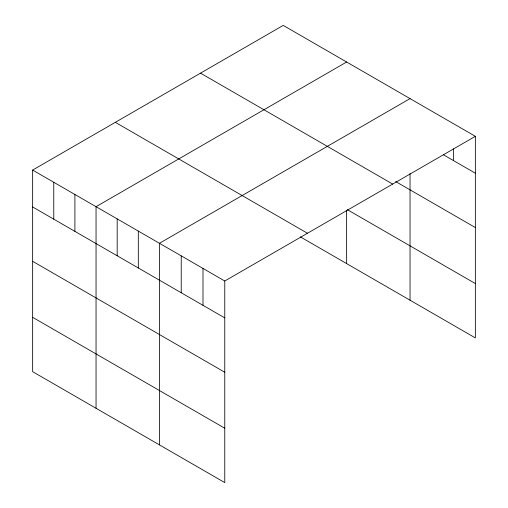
<?xml version="1.0" encoding="UTF-8"?>
<svg xmlns="http://www.w3.org/2000/svg" width="508" height="508" viewBox="0 0 508 508"><rect width="100%" height="100%" fill="white"/><g stroke="black" fill="none" stroke-linecap="round" stroke-linejoin="round"><path stroke-width="0.76" d="M475.361 136.328L224.771 281.007L224.771 482.6L32.639 371.672L32.639 170.078L283.229 25.4L475.361 136.328L475.361 337.922L300.272 236.836M346.634 62.008L96.044 206.686L96.044 408.28M410.039 98.616L159.448 243.288L159.448 444.881M443.382 154.749L475.361 173.215M395.719 181.585L475.361 227.571M200.533 73.146L392.671 184.074M347.313 209.639L475.361 283.572M115.329 122.333L307.467 233.261M32.639 170.078L224.771 281.007M32.639 206.966L224.771 317.894M32.639 261.315L224.771 372.25M32.639 317.316L224.771 428.244M453.587 148.869L453.587 160.642M410.039 173.546L410.039 300.209M346.634 210.801L346.634 263.601M202.997 268.434L202.997 305.321M181.223 255.861L181.223 292.748M138.309 231.089L138.309 267.976M117.177 218.885L117.177 255.772M74.905 194.481L74.905 231.369M53.772 182.277L53.772 219.164"/></g></svg>
